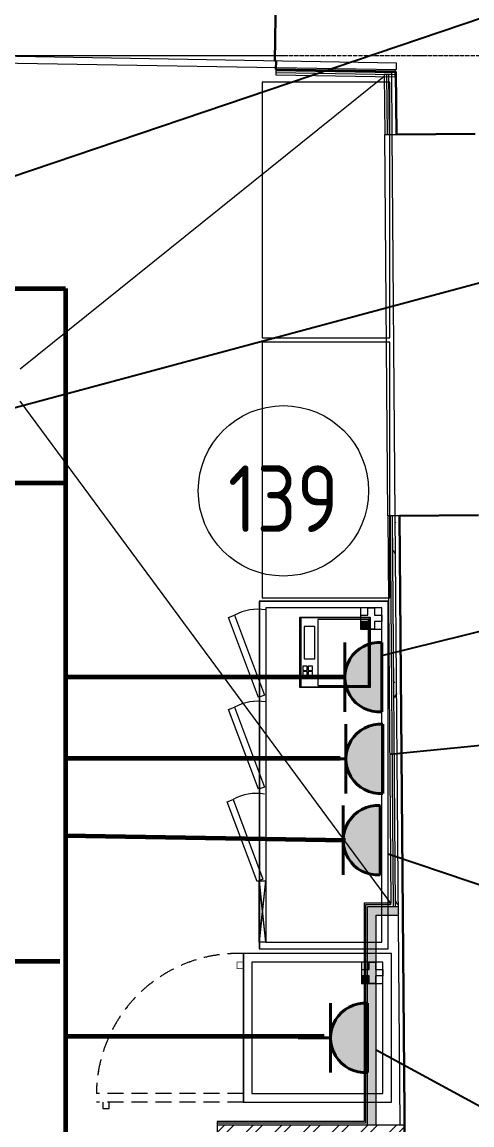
# Model space of a CAD drawing. Header units: millimetres. Extents: x -32 to 417638015, y -35 to 175284279.
# Drawn here: x 222809 to 224921, y 83295 to 88470 of the extents above; entities that cross this region are included whole.
import ezdxf
from ezdxf import colors
from ezdxf.entities.mleader import LeaderData, LeaderLine
from ezdxf.enums import TextEntityAlignment as Align
from ezdxf.math import Vec2, Vec3

# ---------------------------------------------------------------- set-up
doc = ezdxf.new("R2010")
doc.units = ezdxf.units.MM
doc.linetypes.add('ADSK_Линия сетки', pattern=[25, 20, -2.5, 0, -2.5])
doc.linetypes.add('NASCOSTA', pattern=[0.375, 0.25, -0.125])
for name, color, linetype, lineweight in [('.', 7, 'Continuous', 40), ('_ЭМ_гофра', 5, 'Continuous', 60), ('_ЭМ_ТХ_пищеблок', 7, 'Continuous', 30), ('Аннотация', 7, 'Continuous', 18), ('Атрибут', 7, 'Continuous', 5), ('Оборудование', 7, 'Continuous', 18), ('Оси', 253, 'Continuous', 9), ('Перекрытие', 7, 'Continuous', 18), ('Пищ_ОБорудование', 7, 'Continuous', 0), ('Стены внутренние', 7, 'Continuous', 18), ('Стены несущие', 7, 'Continuous', 30), ('Стены отделка', 7, 'Continuous', 30), ('Стены штриховка', 7, 'Continuous', 9), ('ШТРИХОВКА', 252, 'Continuous', 15), ('ЭМ', 5, 'Continuous', 40), ('ЭО', 94, 'Continuous', 30)]:
    doc.layers.add(name, color=color, linetype=linetype, lineweight=lineweight)
for name, color, linetype in [('_ЭМ_Надписи', 7, 'Continuous'), ('PDF __ЭМ_Надписи', 7, 'Continuous'), ('ЭОМ_Лотки рабочие', 5, 'Continuous')]:
    doc.layers.add(name, color=color, linetype=linetype)
doc.layers.add('Линии', color=7, linetype='Continuous', lineweight=9, true_color=0x00a600)
doc.styles.add('GOST Common', font='GOST_Common.ttf', dxfattribs={"width": 0.9, "height": 350})
doc.styles.add('ISOCPEUR', font='isocpeur.ttf', dxfattribs={"width": 0.85, "height": 275})
doc.styles.add('ЭОМ', font='isocpeur.ttf', dxfattribs={"width": 0.85, "height": 250})
pattern_1 = [(0, (557.2, 188.9), (406.4, 101.6), [33.528, -271.272, 33.528, -271.272, -1625.6]), (0, (557.2, 188.9), (406.4, 101.6), [-609.6, 33.528, -576.072, 33.528, -271.272, -711.2]), (0, (557.2, 188.9), (406.4, 101.6), [-1524, 33.528, -169.672, 33.528, -474.472]), (120, (709.6, 239.7), (-291.18818, 301.15272), [33.528, -271.272, 33.528, -271.272, -1625.6]), (120, (709.6, 239.7), (-291.18818, 301.15272), [-609.6, 33.528, -576.072, 33.528, -271.272, -711.2]), (120, (709.6, 239.7), (-291.18818, 301.15272), [-1524, 33.528, -169.672, 33.528, -474.472]), (240, (760.4, 442.9), (-115.21182, -402.75272), [33.528, -271.272, 33.528, -271.272, -1625.6]), (240, (760.4, 442.9), (-115.21182, -402.75272), [-609.6, 33.528, -576.072, 33.528, -271.272, -711.2]), (240, (760.4, 442.9), (-115.21182, -402.75272), [-1524, 33.528, -169.672, 33.528, -474.472])]

# ---------------------------------------------------------------- blocks, each defined once
blk = doc.blocks.new('_ЭМ_ТХ_Пищеблок')
at = {"layer": 'Пищ_ОБорудование'}
for points in [[(61238.8, 36043.3), (61238.8, 36008.3), (61203.8, 36008.3), (61203.8, 36043.3)], [(61243.7, 34380.3), (61243.7, 34345.3), (61208.7, 34345.3), (61208.7, 34380.3)]]:
    blk.add_hatch(color=8, dxfattribs=at).paths.add_polyline_path(points)
at = {"layer": 'Оборудование', "color": 8}
for p, q in [((60742, 38575.1), (60742, 37375.1)), ((61342, 38575.1), (60742, 38575.1)), ((61342, 37375.1), (61342, 38575.1)), ((60742, 37375.1), (61342, 37375.1)), ((60742, 37354.2), (60742, 36154.2)), ((61342, 37354.2), (60742, 37354.2)), ((61342, 36154.2), (61342, 37354.2)), ((60742, 36154.2), (61342, 36154.2))]:
    blk.add_line(p, q, dxfattribs=at)
for points in [[(61333.8, 34508.3), (61333.8, 36138.3), (60728.8, 36138.3), (60728.8, 34508.3), (61333.8, 34508.3)], [(60758.8, 34538.3), (60728.8, 34538.3), (60728.8, 34827.5), (60758.8, 34827.5), (60758.8, 34538.3), (60728.8, 34827.5), (60728.8, 34538.3), (60758.8, 34827.5)], [(61348.7, 33788.3), (61348.7, 34485.3), (60653.7, 34485.3), (60653.7, 33788.3), (61348.7, 33788.3)]]:
    blk.add_lwpolyline(points, dxfattribs=at)
for points in [[(60724.3, 35687.5), (60584.5, 36062.3), (60612.6, 36072.7), (60752.4, 35698)], [(61303.8, 34538.3), (61303.8, 36108.3), (60758.8, 36108.3), (60758.8, 34538.3)], [(60724.3, 35256.2), (60584.5, 35630.9), (60612.6, 35641.4), (60752.4, 35266.7)], [(60717.9, 34823.4), (60578, 35198.2), (60606.1, 35208.7), (60746, 34833.9)], [(61308.7, 33828.3), (61308.7, 34445.3), (60693.7, 34445.3), (60693.7, 33828.3)]]:
    blk.add_lwpolyline(points, close=True, dxfattribs=at)
at = {"layer": 'Оборудование', "color": 8, "linetype": 'Continuous', "lineweight": 0}
for points in [[(60919.7, 35733.9), (60919.7, 36063.6), (61249.7, 36063.6), (61249.7, 35733.9)], [(60938.7, 36020.9), (60938.7, 35869.2), (60989.7, 35869.2), (60989.7, 36020.9)], [(61241.2, 35743.1), (61241.2, 36053.5), (61003.5, 36053.5), (61003.5, 35743.1)], [(60953.7, 35813.4), (60953.7, 35833.4), (60933.7, 35833.4), (60933.7, 35813.4)], [(60978.7, 35813.4), (60978.7, 35833.4), (60958.7, 35833.4), (60958.7, 35813.4)], [(60953.7, 35788.4), (60953.7, 35808.4), (60933.7, 35808.4), (60933.7, 35788.4)], [(60978.7, 35788.4), (60978.7, 35808.4), (60958.7, 35808.4), (60958.7, 35788.4)]]:
    blk.add_lwpolyline(points, close=True, dxfattribs=at)
at = {"layer": 'Оборудование', "color": 8, "lineweight": 0}
blk.add_lwpolyline([(61246.2, 35737.7), (61246.2, 36060.2), (60923.7, 36060.2), (60923.7, 35737.7)], close=True, dxfattribs=at)
at = {"layer": 'Оборудование', "color": 8}
for centre in [(60721.4, 35876.9), (60721.4, 35445.6), (60715, 35012.8)]:
    blk.add_arc(centre, 224.1, 80.3887, 119.0657, dxfattribs=at)
at = {"layer": 'Пищ_ОБорудование', "color": 8}
for points in [[(61203.8, 36108.3), (61203.8, 36008.3), (61303.8, 36008.3), (61303.8, 36108.3), (61203.8, 36108.3), (61203.8, 36073.3), (61238.8, 36073.3), (61238.8, 36108.3), (61268.8, 36108.3), (61268.8, 36073.3), (61303.8, 36073.3), (61303.8, 36043.3), (61268.8, 36043.3), (61268.8, 36008.3), (61238.8, 36008.3), (61238.8, 36043.3), (61203.8, 36043.3)], [(61208.7, 34445.3), (61208.7, 34345.3), (61308.7, 34345.3), (61308.7, 34445.3), (61208.7, 34445.3), (61208.7, 34410.3), (61243.7, 34410.3), (61243.7, 34445.3), (61273.7, 34445.3), (61273.7, 34410.3), (61308.7, 34410.3), (61308.7, 34380.3), (61273.7, 34380.3), (61273.7, 34345.3), (61243.7, 34345.3), (61243.7, 34380.3), (61208.7, 34380.3)]]:
    blk.add_lwpolyline(points, dxfattribs=at)
at = {"layer": 'Пищ_ОБорудование', "color": 8, "lineweight": 15, "ltscale": 10, "const_width": 3}
blk.add_lwpolyline([(60653.7, 34445.3), (60623.7, 34445.3), (60623.7, 34415.3), (60653.7, 34415.3)], dxfattribs=at)
at = {"layer": 'Пищ_ОБорудование', "color": 8, "linetype": 'NASCOSTA', "lineweight": 0, "ltscale": 300}
for points in [[(60653.7, 33828.3), (59963.7, 33828.3)], [(60653.7, 33788.3), (59963.7, 33788.3)], [(59993.7, 33788.3), (59993.7, 33758.3), (60023.7, 33758.3), (60023.7, 33788.3)]]:
    blk.add_lwpolyline(points, dxfattribs=at)
blk.add_arc((60627.7, 33821.8), 664, 87.756, 179.4372, dxfattribs=at)
at = {"layer": 'Атрибут', "color": 8, "style": 'ISOCPEUR', "width": 0.85}
blk.add_attdef('№_ПОЗИЦИИ', text='', height=150, rotation=90, dxfattribs=at).set_placement((58331.7, 39155.2), align=Align.MIDDLE_CENTER)
blk = doc.blocks.new('ТХ пищеблок....')
at = {"layer": 'Пищ_ОБорудование'}
for points in [[(8573.5, 20676.2), (8573.5, 20711.2), (8538.5, 20711.2), (8538.5, 20676.2)], [(8578.4, 19013.2), (8578.4, 19048.2), (8543.4, 19048.2), (8543.4, 19013.2)]]:
    blk.add_hatch(color=8, dxfattribs=at).paths.add_polyline_path(points)
at = {"layer": 'Оборудование', "color": 8}
for p, q in [((8076.8, 23243), (8076.8, 22043)), ((8676.8, 23243), (8076.8, 23243)), ((8676.8, 22043), (8676.8, 23243)), ((8076.8, 22043), (8676.8, 22043)), ((8076.8, 22022), (8076.8, 20822)), ((8676.8, 22022), (8076.8, 22022)), ((8676.8, 20822), (8676.8, 22022)), ((8076.8, 20822), (8676.8, 20822))]:
    blk.add_line(p, q, dxfattribs=at)
for points in [[(8668.5, 19176.2), (8668.5, 20806.2), (8063.5, 20806.2), (8063.5, 19176.2), (8668.5, 19176.2)], [(8093.5, 19206.2), (8063.5, 19206.2), (8063.5, 19495.4), (8093.5, 19495.4), (8093.5, 19206.2), (8063.5, 19495.4), (8063.5, 19206.2), (8093.5, 19495.4)], [(8683.4, 18456.2), (8683.4, 19153.2), (7988.4, 19153.2), (7988.4, 18456.2), (8683.4, 18456.2)]]:
    blk.add_lwpolyline(points, dxfattribs=at)
for points in [[(8638.5, 19206.2), (8638.5, 20776.2), (8093.5, 20776.2), (8093.5, 19206.2)], [(8059, 20355.4), (7919.2, 20730.1), (7947.3, 20740.6), (8087.1, 20365.8)], [(8059, 19924), (7919.2, 20298.8), (7947.3, 20309.3), (8087.1, 19934.5)], [(8052.6, 19491.3), (7912.7, 19866.1), (7940.9, 19876.5), (8080.7, 19501.8)], [(8643.4, 18496.2), (8643.4, 19113.2), (8028.4, 19113.2), (8028.4, 18496.2)]]:
    blk.add_lwpolyline(points, close=True, dxfattribs=at)
at = {"layer": 'Оборудование', "color": 8, "linetype": 'Continuous', "lineweight": 0}
for points in [[(8254.4, 20401.7), (8254.4, 20731.5), (8584.4, 20731.5), (8584.4, 20401.7)], [(8575.9, 20411), (8575.9, 20721.3), (8338.2, 20721.3), (8338.2, 20411)], [(8273.4, 20688.7), (8273.4, 20537.1), (8324.4, 20537.1), (8324.4, 20688.7)], [(8288.4, 20481.2), (8288.4, 20501.2), (8268.4, 20501.2), (8268.4, 20481.2)], [(8313.4, 20481.2), (8313.4, 20501.2), (8293.4, 20501.2), (8293.4, 20481.2)], [(8288.4, 20456.2), (8288.4, 20476.2), (8268.4, 20476.2), (8268.4, 20456.2)], [(8313.4, 20456.2), (8313.4, 20476.2), (8293.4, 20476.2), (8293.4, 20456.2)]]:
    blk.add_lwpolyline(points, close=True, dxfattribs=at)
at = {"layer": 'Оборудование', "color": 8, "lineweight": 0}
blk.add_lwpolyline([(8580.9, 20405.6), (8580.9, 20728.1), (8258.4, 20728.1), (8258.4, 20405.6)], close=True, dxfattribs=at)
at = {"layer": 'Оборудование', "color": 8}
for centre in [(8056.1, 20544.8), (8056.1, 20113.4), (8049.7, 19680.7)]:
    blk.add_arc(centre, 224.1, 80.3887, 119.0657, dxfattribs=at)
at = {"layer": 'Пищ_ОБорудование', "color": 8}
for points in [[(8538.5, 20776.2), (8538.5, 20676.2), (8638.5, 20676.2), (8638.5, 20776.2), (8538.5, 20776.2), (8538.5, 20741.2), (8573.5, 20741.2), (8573.5, 20776.2), (8603.5, 20776.2), (8603.5, 20741.2), (8638.5, 20741.2), (8638.5, 20711.2), (8603.5, 20711.2), (8603.5, 20676.2), (8573.5, 20676.2), (8573.5, 20711.2), (8538.5, 20711.2)], [(8543.4, 19113.2), (8543.4, 19013.2), (8643.4, 19013.2), (8643.4, 19113.2), (8543.4, 19113.2), (8543.4, 19078.2), (8578.4, 19078.2), (8578.4, 19113.2), (8608.4, 19113.2), (8608.4, 19078.2), (8643.4, 19078.2), (8643.4, 19048.2), (8608.4, 19048.2), (8608.4, 19013.2), (8578.4, 19013.2), (8578.4, 19048.2), (8543.4, 19048.2)]]:
    blk.add_lwpolyline(points, dxfattribs=at)
at = {"layer": 'Пищ_ОБорудование', "color": 8, "lineweight": 15, "ltscale": 10, "const_width": 3}
blk.add_lwpolyline([(7988.4, 19113.2), (7958.4, 19113.2), (7958.4, 19083.2), (7988.4, 19083.2)], dxfattribs=at)
at = {"layer": 'Пищ_ОБорудование', "color": 8, "linetype": 'NASCOSTA', "lineweight": 0, "ltscale": 300}
for points in [[(7988.4, 18496.2), (7298.4, 18496.2)], [(7988.4, 18456.2), (7298.4, 18456.2)], [(7328.4, 18456.2), (7328.4, 18426.2), (7358.4, 18426.2), (7358.4, 18456.2)]]:
    blk.add_lwpolyline(points, dxfattribs=at)
blk.add_arc((7962.4, 18489.7), 664, 87.756, 179.4372, dxfattribs=at)
blk = doc.blocks.new('1 этаж')
at = {"layer": 'Стены внутренние', "lineweight": 9}
h = blk.add_hatch(dxfattribs=at)
h.set_pattern_fill('FP_12', color=8, style=0, pattern_type=2)
h.set_pattern_definition(pattern_1)
h.paths.add_polyline_path([(55423.119, 36653.267), (55423.119, 36657.964), (54863.662, 36668.172), (54864.331, 36662.718), (55420.682, 36653.308)])
h.paths.add_polyline_path([(53503.394, 36685.735), (53503.647, 36700.733), (53404.947, 36702.403), (53404.947, 36687.4), (53460.568, 36686.46)])
h = blk.add_hatch(dxfattribs=at)
h.set_pattern_fill('FP_12', color=8, style=0, pattern_type=2)
h.set_pattern_definition(pattern_1)
h.paths.add_polyline_path([(55423.616, 32747.616), (55438.616, 32747.738), (55423.852, 34573.14), (55408.859, 34572.302), (55423.264, 32791.236)])
h.paths.add_polyline_path([(55394.376, 36362.96), (55409.375, 36363.243), (55406.559, 36633.544), (55392.19, 36633.27), (55394.375, 36363.082)])
at = {"layer": 'Стены внутренние'}
for points in [[(55333.526, 31715.182), (55333.526, 32739.646), (55293.526, 32739.646), (55293.526, 31715.182)], [(55333.526, 32699.646), (55439.005, 32699.646), (55438.681, 32739.646), (55333.526, 32739.646)]]:
    blk.add_hatch(color=8, dxfattribs=at).paths.add_polyline_path(points)
at = {"layer": 'Стены штриховка'}
h = blk.add_hatch(dxfattribs=at)
h.set_pattern_fill('ANSI32', color=8, scale=10)
h.set_pattern_definition([(45, (-31496.66, 188.9), (-67.35192, 67.35192), []), (45, (-31451.76, 188.9), (-67.35192, 67.35192), [])])
h.paths.add_polyline_path([(53537.398, 31715.182), (50490.657, 31715.182), (50490.657, 31595.182), (53537.398, 31595.182)])
h.paths.add_polyline_path([(55466.968, 31715.182), (54587.398, 31715.182), (54587.398, 31595.182), (55467.776, 31595.182)])
h.paths.add_polyline_path([(50370.193, 31595.182), (50490.193, 31595.182), (50490.193, 33454.461), (50370.193, 33454.461), (50370.193, 31715.182)])
at = {"layer": 'Линии', "color": 8}
blk.add_circle((54898.772, 34690.65), 400, dxfattribs=at)
at = {"layer": 'Оси', "color": 8, "linetype": 'ADSK_Линия сетки'}
blk.add_line((-9557.528, 36733.902), (56672.201, 36733.902), dxfattribs=at)
at = {"layer": 'Перекрытие', "color": 8}
for p, q in [((53497.906, 36733.902), (54858.101, 36733.902)), ((55372.176, 36634.902), (53663.085, 35261.63)), ((55403.552, 32755.546), (53663.085, 35111.63))]:
    blk.add_line(p, q, dxfattribs=at)
at = {"layer": 'Стены внутренние', "color": 8}
for p, q in [((55388.854, 34572.857), (55374.377, 36362.799)), ((55423.852, 34573.14), (55409.376, 36363.082))]:
    blk.add_line(p, q, dxfattribs=at)
at = {"layer": 'Стены несущие', "color": 8}
for p, q in [((54865.101, 37147.774), (54857.66, 36707.837)), ((54857.66, 36707.837), (54864.331, 36707.724)), ((54864.331, 36707.724), (54863.649, 36667.426)), ((54863.649, 36667.426), (55426.992, 36657.899)), ((55429.375, 36363.243), (55426.992, 36657.899)), ((55429.375, 36363.243), (55799.363, 36366.236)), ((55813.84, 34576.294), (55443.852, 34573.302)), ((55470.61, 31264.812), (55443.852, 34573.302))]:
    blk.add_line(p, q, dxfattribs=at)
at = {"layer": 'Стены отделка', "color": 8, "lineweight": 9}
for p, q in [((53058.285, 36708.266), (55428.875, 36668.172)), ((55429.382, 36698.167), (53058.792, 36738.262)), ((55428.875, 36668.172), (55429.382, 36698.167)), ((54863.453, 36677.735), (54862.861, 36642.74)), ((54862.861, 36642.74), (55422.781, 36633.27)), ((55407.093, 36645.391), (55372.094, 36645.108)), ((55372.094, 36645.108), (55374.377, 36362.799)), ((55426.995, 36657.609), (55406.995, 36657.447)), ((55409.376, 36363.082), (55406.995, 36657.447)), ((55422.781, 36633.27), (55423.373, 36668.265)), ((55374.377, 36362.799), (55429.375, 36363.243)), ((55443.852, 34573.302), (55388.854, 34572.857)), ((55388.854, 34572.857), (55403.552, 32755.546)), ((55446.967, 31715.182), (55423.852, 34573.14)), ((55277.626, 32755.546), (55277.626, 31731.082)), ((55403.552, 32755.546), (55277.626, 32755.546)), ((55293.526, 31715.182), (55293.526, 32739.646)), ((55293.526, 32739.646), (55438.681, 32739.646)), ((55333.526, 31715.182), (55333.526, 32699.646)), ((55333.526, 32699.646), (55439.005, 32699.646)), ((55277.626, 31731.082), (54587.398, 31731.082)), ((54587.398, 31731.082), (54587.398, 31580.182))]:
    blk.add_line(p, q, dxfattribs=at)
at = {"layer": 'Стены штриховка', "color": 8}
for p, q in [((54863.047, 36653.738), (55422.967, 36644.268)), ((54863.199, 36662.737), (55423.119, 36653.267)), ((55383.094, 36645.197), (55385.377, 36362.888)), ((55392.093, 36645.27), (55394.376, 36362.96)), ((55399.853, 34572.946), (55414.68, 32739.646)), ((55408.853, 34573.019), (55423.681, 32739.646)), ((55284.526, 32748.646), (55284.526, 31724.182)), ((55403.607, 32748.646), (55284.526, 32748.646)), ((55403.607, 32748.646), (55403.552, 32755.546)), ((55284.526, 31724.182), (54587.398, 31724.182)), ((54587.398, 31715.182), (55466.968, 31715.182))]:
    blk.add_line(p, q, dxfattribs=at)
at = {"layer": 'ЭОМ_Лотки рабочие'}
blk.add_blockref('ТХ пищеблок....', (46722.058, 13366.044), dxfattribs=at)
at = {"layer": 'Аннотация', "color": 8, "lineweight": 9, "insert": (54898.772, 34653.701), "char_height": 312.5, "width": 520.21112, "attachment_point": 5, "line_spacing_factor": 1.022766, "style": 'GOST Common'}
blk.add_mtext('139', dxfattribs=at)
blk = doc.blocks.new('Розетка IP54')
at = {"layer": '.'}
h = blk.add_hatch(color=5, dxfattribs=at)
h.dxf.hatch_style = 1
h.paths.add_polyline_path([(551667.1, -101006.5), (551667.1, -101180), (551829.8, -101180, 0.433155)])
h.paths.add_polyline_path([(551667.1, -101006.5, 0.433155), (551504.3, -101180), (551667.1, -101180)])
at = {"layer": 'ЭМ', "color": 5}
for p, q in [((551667.1, -101006.5), (551667.1, -100854.1)), ((551504.3, -101006.5), (551829.8, -101006.5)), ((551504.3, -101180), (551829.8, -101180))]:
    blk.add_line(p, q, dxfattribs=at)
blk.add_arc((551667.1, -101169.6), 163.1, 356.3196, 183.6804, dxfattribs=at)

msp = doc.modelspace()

# ---------------------------------------------------------------- linework, layer by layer
at = {"layer": '_ЭМ_гофра', "linetype": 'ByBlock'}
for points in [[(223013.5, 87218.9), (223013.5, 82997), (217538.2, 82997)], [(221229, 87218.9), (223013.5, 87218.9)], [(221350.6, 86307.8), (223013.5, 86307.8)], [(224328, 85396.2), (223013.5, 85396.2)], [(224302.7, 85013.3), (223013.5, 85013.3)], [(224328, 84628.6), (223013.5, 84651.3)], [(220491.5, 83343.5), (220491.5, 84062.6), (222987.1, 84062.6)], [(224227.6, 83708.9), (223013.5, 83708.9)]]:
    msp.add_lwpolyline(points, dxfattribs=at)
at = {"layer": 'PDF __ЭМ_Надписи', "lineweight": 25}
for points in [[(221437.2, 87296.7), (227101.4, 89214.4), (232507.3, 89214.4)], [(221564.2, 86335.7), (227097.1, 87821.6), (232909.5, 87821.6)], [(224498, 85497.5), (227393.6, 86212.9), (230704.1, 86212.9)], [(224535.3, 85034.6), (227389.4, 85315.4), (229874.3, 85315.4)], [(224528, 84566.1), (227478.3, 83571.3), (230742.2, 83571.3)], [(224471, 83647.4), (227689.9, 81899.1), (230793, 81899.1)]]:
    msp.add_lwpolyline(points, dxfattribs=at)

# ---------------------------------------------------------------- block references
at = {"layer": '_ЭМ_ТХ_пищеблок', "lineweight": 50}
msp.add_blockref('_ЭМ_ТХ_Пищеблок', (163194.2, 49613.2), dxfattribs=at)
at = {"layer": 'ШТРИХОВКА'}
msp.add_blockref('1 этаж', (169137.4, 51579.3), dxfattribs=at)
at = {"layer": 'ЭО', "rotation": 90}
for p in [(123318, -466271.9), (123322.8, -466654.6), (123310.6, -467036.9), (123250.9, -467964.2)]:
    msp.add_blockref('Розетка IP54', p, dxfattribs=at)

# ---------------------------------------------------------------- leaders
at = {"layer": '_ЭМ_Надписи', "color": 7, "ltscale": 5}
ml = msp.add_multileader_mtext('Standard', dxfattribs=at)
ml.set_content('{\\C0;ЩРС-П\\fGOST Common|b0|i0|c204|p34;\\W0.9;\\C256;Б3\\fISOCPEUR|b0|i0|c204|p34;\\W0.85; Гр2\\P\\C0;Водонагреватель проточный (ЭВПЗ)\\P\\fGOST Common|b0|i0|c0|p34;\\W0.9;\\C256;h=\\fISOCPEUR|b0|i0|c204|p34;\\W0.85;\\C0;1\\fGOST Common|b0|i0|c204|p34;\\W0.9;\\C256;.8м}', color=1, style='ЭОМ')
ml.set_leader_properties()
ml.build(insert=Vec2(0, 0))
ml.multileader.update_dxf_attribs({"text_left_attachment_type": 6, "text_right_attachment_type": 6, "dogleg_length": 0, "arrow_head_size": 200})
ctx = ml.context
ctx.base_point, ctx.char_height, ctx.arrow_head_size, ctx.landing_gap_size, ctx.plane_origin = Vec3(227790.4, 80530.9), 250, 200, 0, Vec3(201763.3, 104758)
ctx.left_attachment, ctx.right_attachment = 6, 6
notes = []
notes.append((ctx, [(0, (1, 1, 0), (227790.4, 80530.9), (1, 0), 0, [(0, [(222279.8, 83394.8)], 0, [])])]))
ctx.mtext.insert, ctx.mtext.width, ctx.mtext.defined_height, ctx.mtext.flow_direction = Vec3(227790.4, 80830.9), 3115.363, 614.7, 5
for ctx, leaders in notes:
    for number, flags, end, landing, length, lines in leaders:
        leader = LeaderData()
        leader.index, (leader.has_last_leader_line, leader.has_dogleg_vector, leader.attachment_direction) = number, flags
        leader.last_leader_point, leader.dogleg_vector, leader.dogleg_length = Vec3(end), Vec3(landing), length
        for number, points, colour, breaks in lines:
            line = LeaderLine()
            line.index, line.vertices, line.color, line.breaks = number, Vec3.list(points), colors.encode_raw_color(colour), breaks
            leader.lines.append(line)
        ctx.leaders.append(leader)

doc.saveas('drawing.dxf')
